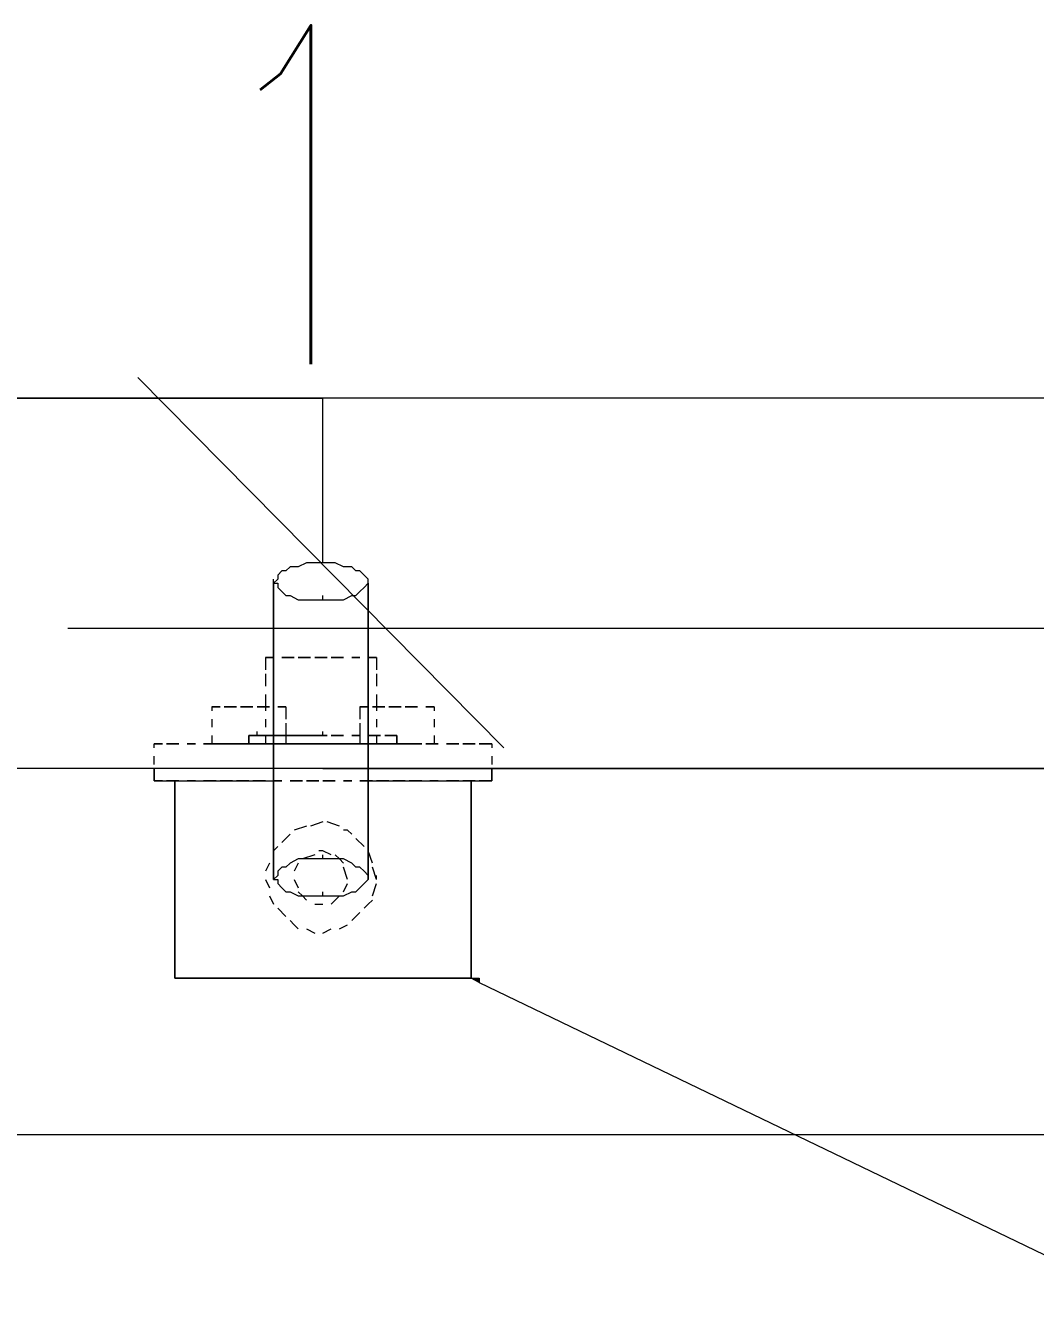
# Model space of a CAD drawing. Header units: inches. Extents: x -1128 to 651, y 96 to 845.
# Drawn here: x 447.03 to 456.3, y 759.79 to 771.42 of the extents above; entities that cross this region are included whole.
import ezdxf
from ezdxf.enums import TextEntityAlignment as Align

# ---------------------------------------------------------------- set-up
doc = ezdxf.new("R2010")
doc.units = ezdxf.units.IN
doc.header["$MEASUREMENT"] = 0
doc.layers.add('Layer 1', color=7, linetype='Continuous')
doc.styles.add('HZTXT', font='txt_qlt.shx', dxfattribs={"width": 0.7, "bigfont": 'hztxt.shx'})

msp = doc.modelspace()

# ---------------------------------------------------------------- hatches: boundary and pattern name
at = {"layer": 'Layer 1'}
msp.add_hatch(color=0, dxfattribs=at).paths.add_polyline_path([(451.194, 762.638), (451.119, 762.676), (451.194, 762.676)])

# ---------------------------------------------------------------- linework, layer by layer
at = {"layer": 'Layer 1', "color": 0, "lineweight": 5}
for points in [[(451.421, 764.791), (448.06, 768.189)], [(449.759, 766.49), (449.759, 768)], [(458.218, 768), (449.759, 768)], [(458.218, 766.49), (458.218, 768), (449.759, 768)], [(449.759, 766.49), (449.759, 766.527)], [(449.759, 766.49), (449.608, 766.49), (449.533, 766.452), (449.457, 766.452), (449.42, 766.414), (449.382, 766.414), (449.344, 766.377), (449.344, 766.339), (449.306, 766.301)], [(450.175, 766.301), (450.175, 766.339), (450.137, 766.377), (450.099, 766.414), (450.062, 766.414), (450.024, 766.452), (449.948, 766.452), (449.873, 766.49), (449.759, 766.49)], [(449.306, 766.301), (449.306, 766.339)], [(449.306, 766.301), (449.344, 766.301), (449.344, 766.263), (449.382, 766.225), (449.42, 766.188), (449.457, 766.188), (449.533, 766.15), (449.759, 766.15)], [(449.759, 766.15), (449.948, 766.15), (450.024, 766.188), (450.062, 766.188), (450.099, 766.225), (450.137, 766.263), (450.175, 766.301)], [(450.175, 766.301), (450.175, 766.339)], [(449.759, 766.15), (449.759, 766.188)], [(468.112, 765.885), (447.418, 765.885)], [(449.231, 765.621), (449.306, 765.621)], [(449.306, 765.621), (449.231, 765.621)], [(449.231, 765.621), (449.231, 765.508)], [(449.382, 765.621), (449.495, 765.621)], [(449.495, 765.621), (449.382, 765.621)], [(449.382, 765.621), (449.495, 765.621)], [(449.495, 765.621), (449.382, 765.621)], [(449.533, 765.621), (449.646, 765.621)], [(449.646, 765.621), (449.533, 765.621)], [(449.533, 765.621), (449.646, 765.621)], [(449.646, 765.621), (449.533, 765.621)], [(449.684, 765.621), (449.797, 765.621)], [(449.797, 765.621), (449.684, 765.621)], [(449.684, 765.621), (449.797, 765.621)], [(449.797, 765.621), (449.684, 765.621)], [(449.835, 765.621), (449.948, 765.621)], [(449.948, 765.621), (449.835, 765.621)], [(449.835, 765.621), (449.948, 765.621)], [(449.948, 765.621), (449.835, 765.621)], [(450.024, 765.621), (450.099, 765.621)], [(450.099, 765.621), (450.024, 765.621)], [(450.024, 765.621), (450.099, 765.621)], [(450.099, 765.621), (450.024, 765.621)], [(450.25, 765.621), (450.25, 765.508)], [(449.231, 765.47), (449.231, 765.357)], [(450.25, 765.47), (450.25, 765.357)], [(449.231, 765.281), (449.231, 765.13)], [(450.25, 765.281), (450.25, 765.13)], [(448.74, 765.168), (448.815, 765.168)], [(448.815, 765.168), (448.74, 765.168)], [(448.74, 765.168), (448.74, 765.13)], [(448.853, 765.168), (448.966, 765.168)], [(448.966, 765.168), (448.853, 765.168)], [(448.853, 765.168), (448.966, 765.168)], [(448.966, 765.168), (448.853, 765.168)], [(449.004, 765.168), (449.117, 765.168)], [(449.117, 765.168), (449.004, 765.168)], [(449.004, 765.168), (449.117, 765.168)], [(449.117, 765.168), (449.004, 765.168)], [(449.155, 765.168), (449.269, 765.168)], [(449.269, 765.168), (449.155, 765.168)], [(449.155, 765.168), (449.269, 765.168)], [(449.269, 765.168), (449.155, 765.168)], [(449.42, 765.168), (449.42, 765.055)], [(450.099, 765.168), (450.175, 765.168)], [(450.175, 765.168), (450.099, 765.168)], [(450.099, 765.168), (450.099, 765.055)], [(450.213, 765.168), (450.326, 765.168)], [(450.326, 765.168), (450.213, 765.168)], [(450.213, 765.168), (450.326, 765.168)], [(450.326, 765.168), (450.213, 765.168)], [(450.364, 765.168), (450.477, 765.168)], [(450.477, 765.168), (450.364, 765.168)], [(450.364, 765.168), (450.477, 765.168)], [(450.477, 765.168), (450.364, 765.168)], [(450.515, 765.168), (450.628, 765.168)], [(450.628, 765.168), (450.515, 765.168)], [(450.515, 765.168), (450.628, 765.168)], [(450.628, 765.168), (450.515, 765.168)], [(450.779, 765.168), (450.779, 765.13)], [(448.74, 765.055), (448.74, 764.979)], [(449.231, 765.055), (449.231, 764.979)], [(449.42, 765.017), (449.42, 764.828)], [(450.099, 765.017), (450.099, 764.828)], [(450.25, 765.055), (450.25, 764.979)], [(450.779, 765.055), (450.779, 764.979)], [(448.74, 764.904), (448.74, 764.828)], [(449.08, 764.904), (449.155, 764.904)], [(449.08, 764.904), (449.155, 764.904)], [(449.155, 764.904), (449.08, 764.904)], [(449.155, 764.904), (449.08, 764.904)], [(449.155, 764.904), (449.08, 764.904)], [(449.155, 764.904), (449.08, 764.904)], [(449.08, 764.904), (449.155, 764.904)], [(449.08, 764.904), (449.155, 764.904)], [(449.155, 764.904), (449.155, 764.941)], [(449.155, 764.904), (449.155, 764.941)], [(449.155, 764.904), (449.155, 764.941)], [(449.269, 764.904), (449.155, 764.904)], [(449.269, 764.904), (449.155, 764.904)], [(449.155, 764.904), (449.269, 764.904)], [(449.269, 764.904), (449.155, 764.904)], [(449.155, 764.904), (449.269, 764.904)], [(449.269, 764.904), (449.155, 764.904)], [(449.269, 764.904), (449.155, 764.904)], [(449.269, 764.904), (449.155, 764.904)], [(449.231, 764.904), (449.306, 764.904)], [(449.231, 764.904), (449.306, 764.904)], [(449.306, 764.904), (449.231, 764.904)], [(449.306, 764.904), (449.231, 764.904)], [(449.306, 764.904), (449.231, 764.904)], [(449.306, 764.904), (449.231, 764.904)], [(449.231, 764.904), (449.306, 764.904)], [(449.231, 764.904), (449.306, 764.904)], [(449.231, 764.904), (449.231, 764.828)], [(449.306, 764.904), (449.42, 764.904)], [(449.42, 764.904), (449.306, 764.904)], [(449.42, 764.904), (449.306, 764.904)], [(449.42, 764.904), (449.306, 764.904)], [(449.457, 764.904), (449.344, 764.904)], [(449.457, 764.904), (449.344, 764.904)], [(449.344, 764.904), (449.457, 764.904)], [(449.457, 764.904), (449.344, 764.904)], [(449.382, 764.904), (449.495, 764.904)], [(449.382, 764.904), (449.495, 764.904)], [(449.495, 764.904), (449.382, 764.904)], [(449.495, 764.904), (449.382, 764.904)], [(449.495, 764.904), (449.382, 764.904)], [(449.495, 764.904), (449.382, 764.904)], [(449.382, 764.904), (449.495, 764.904)], [(449.382, 764.904), (449.495, 764.904)], [(449.457, 764.904), (449.571, 764.904)], [(449.571, 764.904), (449.457, 764.904)], [(449.571, 764.904), (449.457, 764.904)], [(449.571, 764.904), (449.457, 764.904)], [(449.608, 764.904), (449.495, 764.904)], [(449.608, 764.904), (449.495, 764.904)], [(449.495, 764.904), (449.608, 764.904)], [(449.608, 764.904), (449.495, 764.904)], [(449.533, 764.904), (449.646, 764.904)], [(449.533, 764.904), (449.646, 764.904)], [(449.646, 764.904), (449.533, 764.904)], [(449.646, 764.904), (449.533, 764.904)], [(449.646, 764.904), (449.533, 764.904)], [(449.646, 764.904), (449.533, 764.904)], [(449.533, 764.904), (449.646, 764.904)], [(449.533, 764.904), (449.646, 764.904)], [(449.759, 764.904), (449.608, 764.904)], [(449.759, 764.904), (449.608, 764.904)], [(449.759, 764.904), (449.646, 764.904)], [(449.759, 764.904), (449.646, 764.904)], [(449.684, 764.904), (449.797, 764.904)], [(449.684, 764.904), (449.797, 764.904)], [(449.797, 764.904), (449.684, 764.904)], [(449.797, 764.904), (449.684, 764.904)], [(449.797, 764.904), (449.684, 764.904)], [(449.797, 764.904), (449.684, 764.904)], [(449.684, 764.904), (449.797, 764.904)], [(449.684, 764.904), (449.797, 764.904)], [(449.759, 764.904), (449.759, 764.941)], [(449.759, 764.904), (449.759, 764.941)], [(449.759, 764.904), (449.759, 764.941)], [(449.759, 764.904), (449.759, 764.941)], [(449.835, 764.904), (449.948, 764.904)], [(449.835, 764.904), (449.948, 764.904)], [(449.948, 764.904), (449.835, 764.904)], [(449.948, 764.904), (449.835, 764.904)], [(449.948, 764.904), (449.835, 764.904)], [(449.948, 764.904), (449.835, 764.904)], [(449.835, 764.904), (449.948, 764.904)], [(449.835, 764.904), (449.948, 764.904)], [(450.024, 764.904), (450.099, 764.904)], [(450.024, 764.904), (450.099, 764.904)], [(450.099, 764.904), (450.024, 764.904)], [(450.099, 764.904), (450.024, 764.904)], [(450.099, 764.904), (450.024, 764.904)], [(450.099, 764.904), (450.024, 764.904)], [(450.024, 764.904), (450.099, 764.904)], [(450.024, 764.904), (450.099, 764.904)], [(450.175, 764.904), (450.288, 764.904)], [(450.175, 764.904), (450.288, 764.904)], [(450.288, 764.904), (450.175, 764.904)], [(450.288, 764.904), (450.175, 764.904)], [(450.288, 764.904), (450.175, 764.904)], [(450.288, 764.904), (450.175, 764.904)], [(450.175, 764.904), (450.288, 764.904)], [(450.175, 764.904), (450.288, 764.904)], [(450.25, 764.904), (450.25, 764.828)], [(450.326, 764.904), (450.439, 764.904)], [(450.439, 764.904), (450.326, 764.904)], [(450.439, 764.904), (450.326, 764.904)], [(450.439, 764.904), (450.326, 764.904)], [(450.326, 764.904), (450.439, 764.904)], [(450.779, 764.904), (450.779, 764.828)], [(448.211, 764.791), (448.211, 764.828)], [(448.211, 764.791), (448.211, 764.828)], [(448.287, 764.828), (448.211, 764.828)], [(448.287, 764.828), (448.211, 764.828)], [(448.211, 764.828), (448.287, 764.828)], [(448.211, 764.828), (448.287, 764.828)], [(448.438, 764.828), (448.324, 764.828)], [(448.438, 764.828), (448.324, 764.828)], [(448.324, 764.828), (448.438, 764.828)], [(448.324, 764.828), (448.438, 764.828)], [(448.589, 764.828), (448.513, 764.828)], [(448.589, 764.828), (448.513, 764.828)], [(448.513, 764.828), (448.589, 764.828)], [(448.513, 764.828), (448.589, 764.828)], [(448.778, 764.828), (448.664, 764.828)], [(448.778, 764.828), (448.664, 764.828)], [(448.664, 764.828), (448.778, 764.828)], [(448.664, 764.828), (448.778, 764.828)], [(448.929, 764.828), (448.815, 764.828)], [(448.929, 764.828), (448.815, 764.828)], [(448.815, 764.828), (448.929, 764.828)], [(448.815, 764.828), (448.929, 764.828)], [(448.966, 764.828), (448.853, 764.828)], [(448.853, 764.828), (448.966, 764.828)], [(449.08, 764.828), (448.966, 764.828)], [(449.08, 764.828), (448.966, 764.828)], [(448.966, 764.828), (449.08, 764.828)], [(448.966, 764.828), (449.08, 764.828)], [(449.117, 764.828), (449.004, 764.828)], [(449.004, 764.828), (449.117, 764.828)], [(449.08, 764.828), (449.155, 764.828)], [(449.08, 764.828), (449.155, 764.828)], [(449.155, 764.828), (449.08, 764.828)], [(449.155, 764.828), (449.08, 764.828)], [(449.155, 764.828), (449.08, 764.828)], [(449.155, 764.828), (449.08, 764.828)], [(449.08, 764.828), (449.155, 764.828)], [(449.08, 764.828), (449.155, 764.828)], [(449.231, 764.828), (449.117, 764.828)], [(449.231, 764.828), (449.117, 764.828)], [(449.117, 764.828), (449.231, 764.828)], [(449.117, 764.828), (449.231, 764.828)], [(449.269, 764.828), (449.155, 764.828)], [(449.155, 764.828), (449.269, 764.828)], [(449.231, 764.828), (449.306, 764.828)], [(449.231, 764.828), (449.306, 764.828)], [(449.306, 764.828), (449.231, 764.828)], [(449.306, 764.828), (449.231, 764.828)], [(449.306, 764.828), (449.231, 764.828)], [(449.306, 764.828), (449.231, 764.828)], [(449.231, 764.828), (449.306, 764.828)], [(449.231, 764.828), (449.306, 764.828)], [(449.382, 764.828), (449.306, 764.828)], [(449.382, 764.828), (449.306, 764.828)], [(449.306, 764.828), (449.382, 764.828)], [(449.306, 764.828), (449.382, 764.828)], [(449.42, 764.828), (449.344, 764.828)], [(449.344, 764.828), (449.42, 764.828)], [(449.382, 764.828), (449.495, 764.828)], [(449.382, 764.828), (449.495, 764.828)], [(449.495, 764.828), (449.382, 764.828)], [(449.495, 764.828), (449.382, 764.828)], [(449.495, 764.828), (449.382, 764.828)], [(449.495, 764.828), (449.382, 764.828)], [(449.382, 764.828), (449.495, 764.828)], [(449.382, 764.828), (449.495, 764.828)], [(449.495, 764.828), (449.382, 764.828)], [(449.382, 764.828), (449.495, 764.828)], [(449.571, 764.828), (449.457, 764.828)], [(449.571, 764.828), (449.457, 764.828)], [(449.457, 764.828), (449.571, 764.828)], [(449.457, 764.828), (449.571, 764.828)], [(449.533, 764.828), (449.646, 764.828)], [(449.533, 764.828), (449.646, 764.828)], [(449.646, 764.828), (449.533, 764.828)], [(449.646, 764.828), (449.533, 764.828)], [(449.646, 764.828), (449.533, 764.828)], [(449.646, 764.828), (449.533, 764.828)], [(449.533, 764.828), (449.646, 764.828)], [(449.533, 764.828), (449.646, 764.828)], [(449.646, 764.828), (449.533, 764.828)], [(449.533, 764.828), (449.646, 764.828)], [(449.722, 764.828), (449.608, 764.828)], [(449.722, 764.828), (449.608, 764.828)], [(449.608, 764.828), (449.722, 764.828)], [(449.608, 764.828), (449.722, 764.828)], [(449.684, 764.828), (449.797, 764.828)], [(449.684, 764.828), (449.797, 764.828)], [(449.797, 764.828), (449.684, 764.828)], [(449.797, 764.828), (449.684, 764.828)], [(449.797, 764.828), (449.684, 764.828)], [(449.797, 764.828), (449.684, 764.828)], [(449.684, 764.828), (449.797, 764.828)], [(449.684, 764.828), (449.797, 764.828)], [(449.797, 764.828), (449.684, 764.828)], [(449.684, 764.828), (449.797, 764.828)], [(449.873, 764.828), (449.759, 764.828)], [(449.873, 764.828), (449.759, 764.828)], [(449.759, 764.828), (449.873, 764.828)], [(449.759, 764.828), (449.873, 764.828)], [(449.835, 764.828), (449.948, 764.828)], [(449.835, 764.828), (449.948, 764.828)], [(449.948, 764.828), (449.835, 764.828)], [(449.948, 764.828), (449.835, 764.828)], [(449.948, 764.828), (449.835, 764.828)], [(449.948, 764.828), (449.835, 764.828)], [(449.835, 764.828), (449.948, 764.828)], [(449.835, 764.828), (449.948, 764.828)], [(449.948, 764.828), (449.835, 764.828)], [(449.835, 764.828), (449.948, 764.828)], [(450.024, 764.828), (449.948, 764.828)], [(450.024, 764.828), (449.948, 764.828)], [(449.948, 764.828), (450.024, 764.828)], [(449.948, 764.828), (450.024, 764.828)], [(450.024, 764.828), (450.099, 764.828)], [(450.024, 764.828), (450.099, 764.828)], [(450.099, 764.828), (450.024, 764.828)], [(450.099, 764.828), (450.024, 764.828)], [(450.099, 764.828), (450.024, 764.828)], [(450.099, 764.828), (450.024, 764.828)], [(450.024, 764.828), (450.099, 764.828)], [(450.024, 764.828), (450.099, 764.828)], [(450.099, 764.828), (450.024, 764.828)], [(450.024, 764.828), (450.099, 764.828)], [(450.213, 764.828), (450.099, 764.828)], [(450.213, 764.828), (450.099, 764.828)], [(450.099, 764.828), (450.213, 764.828)], [(450.099, 764.828), (450.213, 764.828)], [(450.175, 764.828), (450.288, 764.828)], [(450.175, 764.828), (450.288, 764.828)], [(450.288, 764.828), (450.175, 764.828)], [(450.288, 764.828), (450.175, 764.828)], [(450.288, 764.828), (450.175, 764.828)], [(450.288, 764.828), (450.175, 764.828)], [(450.175, 764.828), (450.288, 764.828)], [(450.175, 764.828), (450.288, 764.828)], [(450.25, 764.828), (450.175, 764.828)], [(450.175, 764.828), (450.25, 764.828)], [(450.326, 764.828), (450.213, 764.828)], [(450.213, 764.828), (450.326, 764.828)], [(450.364, 764.828), (450.25, 764.828)], [(450.364, 764.828), (450.25, 764.828)], [(450.25, 764.828), (450.364, 764.828)], [(450.25, 764.828), (450.364, 764.828)], [(450.326, 764.828), (450.439, 764.828)], [(450.326, 764.828), (450.439, 764.828)], [(450.439, 764.828), (450.326, 764.828)], [(450.439, 764.828), (450.326, 764.828)], [(450.439, 764.828), (450.326, 764.828)], [(450.439, 764.828), (450.326, 764.828)], [(450.326, 764.828), (450.439, 764.828)], [(450.326, 764.828), (450.439, 764.828)], [(450.477, 764.828), (450.364, 764.828)], [(450.364, 764.828), (450.477, 764.828)], [(450.515, 764.828), (450.401, 764.828)], [(450.515, 764.828), (450.401, 764.828)], [(450.401, 764.828), (450.515, 764.828)], [(450.401, 764.828), (450.515, 764.828)], [(450.628, 764.828), (450.515, 764.828)], [(450.515, 764.828), (450.628, 764.828)], [(450.666, 764.828), (450.552, 764.828)], [(450.666, 764.828), (450.552, 764.828)], [(450.552, 764.828), (450.666, 764.828)], [(450.552, 764.828), (450.666, 764.828)], [(450.779, 764.828), (450.703, 764.828)], [(450.703, 764.828), (450.779, 764.828)], [(450.817, 764.828), (450.741, 764.828)], [(450.817, 764.828), (450.741, 764.828)], [(450.741, 764.828), (450.817, 764.828)], [(450.741, 764.828), (450.817, 764.828)], [(451.006, 764.828), (450.892, 764.828)], [(451.006, 764.828), (450.892, 764.828)], [(450.892, 764.828), (451.006, 764.828)], [(450.892, 764.828), (451.006, 764.828)], [(451.157, 764.828), (451.043, 764.828)], [(451.157, 764.828), (451.043, 764.828)], [(451.043, 764.828), (451.157, 764.828)], [(451.043, 764.828), (451.157, 764.828)], [(451.308, 764.828), (451.194, 764.828)], [(451.308, 764.828), (451.194, 764.828)], [(451.194, 764.828), (451.308, 764.828)], [(451.194, 764.828), (451.308, 764.828)], [(451.308, 764.828), (451.308, 764.791)], [(451.308, 764.828), (451.308, 764.791)], [(448.211, 764.639), (448.211, 764.715)], [(448.211, 764.639), (448.211, 764.715)], [(451.308, 764.715), (451.308, 764.639)], [(451.308, 764.715), (451.308, 764.639)], [(449.759, 764.602), (442.66, 764.602)], [(458.218, 764.602), (442.66, 764.602)], [(448.211, 764.488), (448.211, 764.564)], [(448.211, 764.488), (448.211, 764.564)], [(449.759, 764.602), (466.714, 764.602)], [(451.308, 764.564), (451.308, 764.488)], [(451.308, 764.564), (451.308, 764.488)], [(448.211, 764.488), (449.382, 764.488)], [(448.211, 764.488), (449.382, 764.488)], [(448.287, 764.488), (448.211, 764.488)], [(448.287, 764.488), (448.211, 764.488)], [(448.438, 764.488), (448.324, 764.488)], [(448.438, 764.488), (448.324, 764.488)], [(448.438, 764.488), (448.4, 764.488)], [(448.438, 764.488), (448.4, 764.488)], [(448.4, 764.488), (448.438, 764.488)], [(448.4, 764.488), (448.438, 764.488)], [(448.4, 764.413), (448.4, 764.488)], [(448.4, 764.413), (448.4, 764.488)], [(448.589, 764.488), (448.513, 764.488)], [(448.589, 764.488), (448.513, 764.488)], [(448.513, 764.488), (448.589, 764.488)], [(448.513, 764.488), (448.589, 764.488)], [(448.589, 764.488), (448.513, 764.488)], [(448.589, 764.488), (448.513, 764.488)], [(448.778, 764.488), (448.664, 764.488)], [(448.778, 764.488), (448.664, 764.488)], [(448.664, 764.488), (448.778, 764.488)], [(448.664, 764.488), (448.778, 764.488)], [(448.778, 764.488), (448.664, 764.488)], [(448.778, 764.488), (448.664, 764.488)], [(448.929, 764.488), (448.815, 764.488)], [(448.929, 764.488), (448.815, 764.488)], [(448.815, 764.488), (448.929, 764.488)], [(448.815, 764.488), (448.929, 764.488)], [(448.929, 764.488), (448.815, 764.488)], [(448.929, 764.488), (448.815, 764.488)], [(449.08, 764.488), (448.966, 764.488)], [(449.08, 764.488), (448.966, 764.488)], [(448.966, 764.488), (449.08, 764.488)], [(448.966, 764.488), (449.08, 764.488)], [(449.08, 764.488), (448.966, 764.488)], [(449.08, 764.488), (448.966, 764.488)], [(449.231, 764.488), (449.117, 764.488)], [(449.231, 764.488), (449.117, 764.488)], [(449.117, 764.488), (449.231, 764.488)], [(449.117, 764.488), (449.231, 764.488)], [(449.231, 764.488), (449.117, 764.488)], [(449.231, 764.488), (449.117, 764.488)], [(449.382, 764.488), (449.306, 764.488)], [(449.382, 764.488), (449.306, 764.488)], [(449.306, 764.488), (449.382, 764.488)], [(449.306, 764.488), (449.382, 764.488)], [(449.382, 764.488), (449.306, 764.488)], [(449.382, 764.488), (449.306, 764.488)], [(449.571, 764.488), (449.457, 764.488)], [(449.571, 764.488), (449.457, 764.488)], [(449.457, 764.488), (449.571, 764.488)], [(449.457, 764.488), (449.571, 764.488)], [(449.457, 764.488), (449.571, 764.488)], [(449.457, 764.488), (449.571, 764.488)], [(449.571, 764.488), (449.457, 764.488)], [(449.571, 764.488), (449.457, 764.488)], [(449.722, 764.488), (449.608, 764.488)], [(449.722, 764.488), (449.608, 764.488)], [(449.608, 764.488), (449.722, 764.488)], [(449.608, 764.488), (449.722, 764.488)], [(449.608, 764.488), (449.722, 764.488)], [(449.608, 764.488), (449.722, 764.488)], [(449.722, 764.488), (449.608, 764.488)], [(449.722, 764.488), (449.608, 764.488)], [(449.873, 764.488), (449.759, 764.488)], [(449.873, 764.488), (449.759, 764.488)], [(449.759, 764.488), (449.873, 764.488)], [(449.759, 764.488), (449.873, 764.488)], [(449.759, 764.488), (449.873, 764.488)], [(449.759, 764.488), (449.873, 764.488)], [(449.873, 764.488), (449.759, 764.488)], [(449.873, 764.488), (449.759, 764.488)], [(450.024, 764.488), (449.948, 764.488)], [(450.024, 764.488), (449.948, 764.488)], [(449.948, 764.488), (450.024, 764.488)], [(449.948, 764.488), (450.024, 764.488)], [(449.948, 764.488), (450.024, 764.488)], [(449.948, 764.488), (450.024, 764.488)], [(450.024, 764.488), (449.948, 764.488)], [(450.024, 764.488), (449.948, 764.488)], [(450.213, 764.488), (450.099, 764.488)], [(450.213, 764.488), (450.099, 764.488)], [(450.099, 764.488), (451.308, 764.488)], [(450.099, 764.488), (451.308, 764.488)], [(450.099, 764.488), (450.213, 764.488)], [(450.099, 764.488), (450.213, 764.488)], [(450.213, 764.488), (450.099, 764.488)], [(450.213, 764.488), (450.099, 764.488)], [(450.364, 764.488), (450.25, 764.488)], [(450.364, 764.488), (450.25, 764.488)], [(450.25, 764.488), (450.364, 764.488)], [(450.25, 764.488), (450.364, 764.488)], [(450.364, 764.488), (450.25, 764.488)], [(450.364, 764.488), (450.25, 764.488)], [(450.515, 764.488), (450.401, 764.488)], [(450.515, 764.488), (450.401, 764.488)], [(450.401, 764.488), (450.515, 764.488)], [(450.401, 764.488), (450.515, 764.488)], [(450.515, 764.488), (450.401, 764.488)], [(450.515, 764.488), (450.401, 764.488)], [(450.666, 764.488), (450.552, 764.488)], [(450.666, 764.488), (450.552, 764.488)], [(450.552, 764.488), (450.666, 764.488)], [(450.552, 764.488), (450.666, 764.488)], [(450.666, 764.488), (450.552, 764.488)], [(450.666, 764.488), (450.552, 764.488)], [(450.817, 764.488), (450.741, 764.488)], [(450.817, 764.488), (450.741, 764.488)], [(450.741, 764.488), (450.817, 764.488)], [(450.741, 764.488), (450.817, 764.488)], [(450.817, 764.488), (450.741, 764.488)], [(450.817, 764.488), (450.741, 764.488)], [(451.006, 764.488), (450.892, 764.488)], [(451.006, 764.488), (450.892, 764.488)], [(450.892, 764.488), (451.006, 764.488)], [(450.892, 764.488), (451.006, 764.488)], [(451.006, 764.488), (450.892, 764.488)], [(451.006, 764.488), (450.892, 764.488)], [(451.119, 764.488), (451.043, 764.488)], [(451.119, 764.488), (451.043, 764.488)], [(451.043, 764.488), (451.119, 764.488)], [(451.043, 764.488), (451.119, 764.488)], [(451.157, 764.488), (451.043, 764.488)], [(451.157, 764.488), (451.043, 764.488)], [(451.119, 764.488), (451.119, 764.413)], [(451.119, 764.488), (451.119, 764.413)], [(451.308, 764.488), (451.194, 764.488)], [(451.308, 764.488), (451.194, 764.488)], [(448.4, 764.262), (448.4, 764.375)], [(448.4, 764.262), (448.4, 764.375)], [(451.119, 764.375), (451.119, 764.262)], [(451.119, 764.375), (451.119, 764.262)], [(448.4, 764.111), (448.4, 764.224)], [(448.4, 764.111), (448.4, 764.224)], [(451.119, 764.224), (451.119, 764.111)], [(451.119, 764.224), (451.119, 764.111)], [(449.608, 764.073), (449.495, 764.035)], [(449.608, 764.073), (449.495, 764.035)], [(449.608, 764.073), (449.495, 764.035)], [(449.759, 764.111), (449.646, 764.073)], [(449.759, 764.111), (449.646, 764.073)], [(449.759, 764.111), (449.646, 764.073)], [(449.91, 764.073), (449.797, 764.111)], [(449.91, 764.073), (449.797, 764.111)], [(449.91, 764.073), (449.797, 764.111)], [(448.4, 763.96), (448.4, 764.035)], [(448.4, 763.96), (448.4, 764.035)], [(449.457, 763.997), (449.382, 763.922)], [(449.457, 763.997), (449.382, 763.922)], [(449.457, 763.997), (449.382, 763.922)], [(450.024, 763.997), (449.986, 764.035), (449.948, 764.035)], [(450.024, 763.997), (449.986, 764.035), (449.948, 764.035)], [(450.024, 763.997), (449.986, 764.035), (449.948, 764.035)], [(450.137, 763.884), (450.062, 763.96)], [(450.137, 763.884), (450.062, 763.96)], [(450.137, 763.884), (450.062, 763.96)], [(451.119, 764.035), (451.119, 763.96)], [(451.119, 764.035), (451.119, 763.96)], [(448.4, 763.771), (448.4, 763.884)], [(448.4, 763.771), (448.4, 763.884)], [(449.344, 763.884), (449.306, 763.846), (449.306, 763.809)], [(449.344, 763.884), (449.306, 763.846), (449.306, 763.809)], [(449.344, 763.884), (449.306, 763.846), (449.306, 763.809)], [(449.835, 763.809), (449.759, 763.846), (449.722, 763.846)], [(449.835, 763.809), (449.759, 763.846), (449.722, 763.846)], [(449.835, 763.809), (449.759, 763.846), (449.722, 763.846)], [(449.835, 763.809), (449.759, 763.846), (449.722, 763.846)], [(450.213, 763.733), (450.175, 763.846)], [(450.213, 763.733), (450.175, 763.846)], [(450.213, 763.733), (450.175, 763.846)], [(451.119, 763.884), (451.119, 763.771)], [(451.119, 763.884), (451.119, 763.771)], [(448.4, 763.62), (448.4, 763.733)], [(448.4, 763.62), (448.4, 763.733)], [(449.269, 763.733), (449.231, 763.658)], [(449.269, 763.733), (449.231, 763.658)], [(449.269, 763.733), (449.231, 763.658)], [(449.306, 763.582), (449.344, 763.582), (449.344, 763.544), (449.382, 763.507), (449.42, 763.469), (449.457, 763.469), (449.533, 763.431), (449.948, 763.431), (450.024, 763.469), (450.062, 763.469), (450.099, 763.507), (450.137, 763.544), (450.175, 763.582), (450.175, 763.62), (450.137, 763.658), (450.099, 763.695), (450.062, 763.695), (450.024, 763.733), (449.948, 763.771), (449.835, 763.771), (449.759, 763.771), (449.533, 763.771), (449.457, 763.733), (449.42, 763.695), (449.382, 763.695), (449.344, 763.658), (449.344, 763.62), (449.306, 763.582)], [(449.533, 763.733), (449.495, 763.658)], [(449.533, 763.733), (449.495, 763.658)], [(449.533, 763.733), (449.495, 763.658)], [(449.533, 763.733), (449.495, 763.658)], [(449.684, 763.809), (449.571, 763.771)], [(449.684, 763.809), (449.571, 763.771)], [(449.684, 763.809), (449.571, 763.771)], [(449.684, 763.809), (449.571, 763.771)], [(449.759, 763.771), (449.759, 763.809)], [(449.948, 763.733), (449.91, 763.771), (449.873, 763.809)], [(449.948, 763.733), (449.91, 763.771), (449.873, 763.809)], [(449.948, 763.733), (449.91, 763.771), (449.873, 763.809)], [(449.948, 763.733), (449.91, 763.771), (449.873, 763.809)], [(451.119, 763.733), (451.119, 763.62)], [(451.119, 763.733), (451.119, 763.62)], [(448.4, 763.469), (448.4, 763.582)], [(448.4, 763.469), (448.4, 763.582)], [(449.231, 763.582), (449.269, 763.507)], [(449.231, 763.582), (449.269, 763.507)], [(449.231, 763.582), (449.269, 763.507)], [(449.306, 763.582), (449.306, 763.62)], [(449.495, 763.582), (449.533, 763.507)], [(449.495, 763.582), (449.533, 763.507)], [(449.495, 763.582), (449.533, 763.507)], [(449.495, 763.582), (449.533, 763.507)], [(449.986, 763.582), (449.948, 763.695)], [(449.986, 763.582), (449.948, 763.695)], [(449.986, 763.582), (449.948, 763.695)], [(449.986, 763.582), (449.948, 763.695)], [(450.25, 763.582), (450.213, 763.695)], [(450.25, 763.582), (450.213, 763.695)], [(450.25, 763.582), (450.213, 763.695)], [(450.25, 763.582), (450.25, 763.62)], [(451.119, 763.582), (451.119, 763.469)], [(451.119, 763.582), (451.119, 763.469)], [(449.533, 763.469), (449.571, 763.431), (449.608, 763.393)], [(449.533, 763.469), (449.571, 763.431), (449.608, 763.393)], [(449.533, 763.469), (449.571, 763.431), (449.608, 763.393)], [(449.533, 763.469), (449.571, 763.431), (449.608, 763.393)], [(449.759, 763.431), (449.759, 763.469)], [(449.948, 763.469), (449.986, 763.544)], [(449.948, 763.469), (449.986, 763.544)], [(449.948, 763.469), (449.986, 763.544)], [(449.948, 763.469), (449.986, 763.544)], [(450.213, 763.431), (450.25, 763.544)], [(450.213, 763.431), (450.25, 763.544)], [(450.213, 763.431), (450.25, 763.544)], [(448.4, 763.318), (448.4, 763.431)], [(448.4, 763.318), (448.4, 763.431)], [(449.269, 763.431), (449.306, 763.355)], [(449.269, 763.431), (449.306, 763.355)], [(449.269, 763.431), (449.306, 763.355)], [(449.684, 763.355), (449.759, 763.355)], [(449.684, 763.355), (449.759, 763.355)], [(449.684, 763.355), (449.759, 763.355)], [(449.684, 763.355), (449.759, 763.355)], [(449.835, 763.355), (449.91, 763.431)], [(449.835, 763.355), (449.91, 763.431)], [(449.835, 763.355), (449.91, 763.431)], [(449.835, 763.355), (449.91, 763.431)], [(450.137, 763.318), (450.175, 763.355), (450.213, 763.393)], [(450.137, 763.318), (450.175, 763.355), (450.213, 763.393)], [(450.137, 763.318), (450.175, 763.355), (450.213, 763.393)], [(451.119, 763.431), (451.119, 763.318)], [(451.119, 763.431), (451.119, 763.318)], [(448.4, 763.129), (448.4, 763.242)], [(448.4, 763.129), (448.4, 763.242)], [(449.344, 763.318), (449.42, 763.242)], [(449.344, 763.318), (449.42, 763.242)], [(449.344, 763.318), (449.42, 763.242)], [(450.024, 763.205), (450.099, 763.28)], [(450.024, 763.205), (450.099, 763.28)], [(450.024, 763.205), (450.099, 763.28)], [(451.119, 763.242), (451.119, 763.129)], [(451.119, 763.242), (451.119, 763.129)], [(449.457, 763.205), (449.495, 763.167), (449.533, 763.129)], [(449.457, 763.205), (449.495, 763.167), (449.533, 763.129)], [(449.457, 763.205), (449.495, 763.167), (449.533, 763.129)], [(449.608, 763.129), (449.684, 763.091)], [(449.608, 763.129), (449.684, 763.091)], [(449.608, 763.129), (449.684, 763.091)], [(449.759, 763.091), (449.835, 763.129)], [(449.759, 763.091), (449.835, 763.129)], [(449.759, 763.091), (449.835, 763.129)], [(449.91, 763.129), (449.986, 763.167)], [(449.91, 763.129), (449.986, 763.167)], [(449.91, 763.129), (449.986, 763.167)], [(448.4, 762.978), (448.4, 763.091)], [(448.4, 762.978), (448.4, 763.091)], [(451.119, 763.091), (451.119, 762.978)], [(451.119, 763.091), (451.119, 762.978)], [(448.4, 762.827), (448.4, 762.94)], [(448.4, 762.827), (448.4, 762.94)], [(451.119, 762.94), (451.119, 762.827)], [(451.119, 762.94), (451.119, 762.827)], [(448.4, 762.676), (448.4, 762.789)], [(448.4, 762.676), (448.4, 762.789)], [(451.119, 762.789), (451.119, 762.676)], [(451.119, 762.789), (451.119, 762.676)], [(448.438, 762.676), (448.4, 762.676)], [(448.438, 762.676), (448.4, 762.676)], [(448.589, 762.676), (448.513, 762.676)], [(448.589, 762.676), (448.513, 762.676)], [(448.778, 762.676), (448.664, 762.676)], [(448.778, 762.676), (448.664, 762.676)], [(448.929, 762.676), (448.815, 762.676)], [(448.929, 762.676), (448.815, 762.676)], [(449.08, 762.676), (448.966, 762.676)], [(449.08, 762.676), (448.966, 762.676)], [(449.231, 762.676), (449.117, 762.676)], [(449.231, 762.676), (449.117, 762.676)], [(449.382, 762.676), (449.306, 762.676)], [(449.382, 762.676), (449.306, 762.676)], [(449.571, 762.676), (449.457, 762.676)], [(449.571, 762.676), (449.457, 762.676)], [(449.722, 762.676), (449.608, 762.676)], [(449.722, 762.676), (449.608, 762.676)], [(449.873, 762.676), (449.759, 762.676)], [(449.873, 762.676), (449.759, 762.676)], [(450.024, 762.676), (449.948, 762.676)], [(450.024, 762.676), (449.948, 762.676)], [(450.213, 762.676), (450.099, 762.676)], [(450.213, 762.676), (450.099, 762.676)], [(450.364, 762.676), (450.25, 762.676)], [(450.364, 762.676), (450.25, 762.676)], [(450.515, 762.676), (450.401, 762.676)], [(450.515, 762.676), (450.401, 762.676)], [(450.666, 762.676), (450.552, 762.676)], [(450.666, 762.676), (450.552, 762.676)], [(450.817, 762.676), (450.741, 762.676)], [(450.817, 762.676), (450.741, 762.676)], [(451.006, 762.676), (450.892, 762.676)], [(451.006, 762.676), (450.892, 762.676)], [(451.119, 762.676), (451.043, 762.676)], [(451.119, 762.676), (451.043, 762.676)], [(451.194, 762.638), (497.83, 740.17), (513.539, 740.17)], [(444.662, 761.241), (488.805, 761.241)], [(444.662, 761.241), (481.97, 761.241)]]:
    msp.add_lwpolyline(points, dxfattribs=at)
at = {"layer": 'Layer 1', "color": 0, "lineweight": 0}
msp.add_lwpolyline([(451.194, 762.638), (451.119, 762.676), (451.194, 762.676), (451.194, 762.638)], dxfattribs=at)
at = {"layer": 'Layer 1', "color": 0, "lineweight": 5}
for points, knots in [([(449.759, 768), (449.759, 768), (442.66, 768), (442.66, 768), (442.66, 768), (449.759, 768), (449.759, 768)], [0, 0, 0, 0, 1, 1, 1, 2, 2, 2, 2]), ([(449.306, 766.301), (449.306, 766.301), (449.306, 763.582), (449.306, 763.582), (449.306, 763.582), (449.306, 766.301), (449.306, 766.301)], [0, 0, 0, 0, 1, 1, 1, 2, 2, 2, 2]), ([(450.175, 766.301), (450.175, 766.301), (450.175, 763.582), (450.175, 763.582), (450.175, 763.582), (450.175, 766.301), (450.175, 766.301)], [0, 0, 0, 0, 1, 1, 1, 2, 2, 2, 2]), ([(449.306, 765.621), (449.306, 765.621), (449.231, 765.621), (449.231, 765.621), (449.231, 765.621), (449.306, 765.621), (449.306, 765.621)], [0, 0, 0, 0, 1, 1, 1, 2, 2, 2, 2]), ([(450.175, 765.621), (450.175, 765.621), (450.25, 765.621), (450.25, 765.621), (450.25, 765.621), (450.175, 765.621), (450.175, 765.621)], [0, 0, 0, 0, 1, 1, 1, 2, 2, 2, 2]), ([(450.175, 765.621), (450.175, 765.621), (450.25, 765.621), (450.25, 765.621), (450.25, 765.621), (450.175, 765.621), (450.175, 765.621)], [0, 0, 0, 0, 1, 1, 1, 2, 2, 2, 2]), ([(448.815, 765.168), (448.815, 765.168), (448.74, 765.168), (448.74, 765.168), (448.74, 765.168), (448.815, 765.168), (448.815, 765.168)], [0, 0, 0, 0, 1, 1, 1, 2, 2, 2, 2]), ([(449.344, 765.168), (449.344, 765.168), (449.42, 765.168), (449.42, 765.168), (449.42, 765.168), (449.344, 765.168), (449.344, 765.168)], [0, 0, 0, 0, 1, 1, 1, 2, 2, 2, 2]), ([(449.344, 765.168), (449.344, 765.168), (449.42, 765.168), (449.42, 765.168), (449.42, 765.168), (449.344, 765.168), (449.344, 765.168)], [0, 0, 0, 0, 1, 1, 1, 2, 2, 2, 2]), ([(450.175, 765.168), (450.175, 765.168), (450.099, 765.168), (450.099, 765.168), (450.099, 765.168), (450.175, 765.168), (450.175, 765.168)], [0, 0, 0, 0, 1, 1, 1, 2, 2, 2, 2]), ([(450.703, 765.168), (450.703, 765.168), (450.779, 765.168), (450.779, 765.168), (450.779, 765.168), (450.703, 765.168), (450.703, 765.168)], [0, 0, 0, 0, 1, 1, 1, 2, 2, 2, 2]), ([(450.703, 765.168), (450.703, 765.168), (450.779, 765.168), (450.779, 765.168), (450.779, 765.168), (450.703, 765.168), (450.703, 765.168)], [0, 0, 0, 0, 1, 1, 1, 2, 2, 2, 2]), ([(449.08, 764.904), (449.08, 764.904), (449.08, 764.828), (449.08, 764.828), (449.08, 764.828), (449.08, 764.904), (449.08, 764.904), (449.08, 764.904), (449.08, 764.828), (449.08, 764.828), (449.08, 764.828), (449.08, 764.904), (449.08, 764.904)], [0, 0, 0, 0, 1, 1, 1, 2, 2, 2, 3, 3, 3, 4, 4, 4, 4]), ([(449.08, 764.904), (449.08, 764.904), (449.08, 764.828), (449.08, 764.828), (449.08, 764.828), (449.08, 764.904), (449.08, 764.904)], [0, 0, 0, 0, 1, 1, 1, 2, 2, 2, 2]), ([(449.08, 764.828), (449.08, 764.828), (449.08, 764.904), (449.08, 764.904), (449.08, 764.904), (449.08, 764.828), (449.08, 764.828)], [0, 0, 0, 0, 1, 1, 1, 2, 2, 2, 2]), ([(449.608, 764.904), (449.608, 764.904), (449.759, 764.904), (449.759, 764.904), (449.759, 764.904), (449.608, 764.904), (449.608, 764.904)], [0, 0, 0, 0, 1, 1, 1, 2, 2, 2, 2]), ([(449.646, 764.904), (449.646, 764.904), (449.759, 764.904), (449.759, 764.904), (449.759, 764.904), (449.646, 764.904), (449.646, 764.904)], [0, 0, 0, 0, 1, 1, 1, 2, 2, 2, 2]), ([(450.326, 764.904), (450.326, 764.904), (450.439, 764.904), (450.439, 764.904), (450.439, 764.904), (450.326, 764.904), (450.326, 764.904)], [0, 0, 0, 0, 1, 1, 1, 2, 2, 2, 2]), ([(450.326, 764.904), (450.326, 764.904), (450.439, 764.904), (450.439, 764.904), (450.439, 764.904), (450.439, 764.828), (450.439, 764.828), (450.439, 764.828), (450.439, 764.904), (450.439, 764.904)], [0, 0, 0, 0, 1, 1, 1, 2, 2, 2, 3, 3, 3, 3]), ([(450.439, 764.828), (450.439, 764.828), (450.439, 764.904), (450.439, 764.904), (450.439, 764.904), (450.439, 764.828), (450.439, 764.828)], [0, 0, 0, 0, 1, 1, 1, 2, 2, 2, 2]), ([(450.439, 764.904), (450.439, 764.904), (450.439, 764.828), (450.439, 764.828), (450.439, 764.828), (450.439, 764.904), (450.439, 764.904)], [0, 0, 0, 0, 1, 1, 1, 2, 2, 2, 2]), ([(450.439, 764.904), (450.439, 764.904), (450.439, 764.828), (450.439, 764.828), (450.439, 764.828), (450.439, 764.904), (450.439, 764.904)], [0, 0, 0, 0, 1, 1, 1, 2, 2, 2, 2]), ([(448.815, 764.828), (448.815, 764.828), (448.74, 764.828), (448.74, 764.828), (448.74, 764.828), (448.815, 764.828), (448.815, 764.828)], [0, 0, 0, 0, 1, 1, 1, 2, 2, 2, 2]), ([(449.306, 764.828), (449.306, 764.828), (449.231, 764.828), (449.231, 764.828), (449.231, 764.828), (449.306, 764.828), (449.306, 764.828)], [0, 0, 0, 0, 1, 1, 1, 2, 2, 2, 2]), ([(450.175, 764.828), (450.175, 764.828), (450.099, 764.828), (450.099, 764.828), (450.099, 764.828), (450.175, 764.828), (450.175, 764.828)], [0, 0, 0, 0, 1, 1, 1, 2, 2, 2, 2]), ([(448.211, 764.602), (448.211, 764.602), (448.211, 764.488), (448.211, 764.488), (448.211, 764.488), (448.211, 764.602), (448.211, 764.602)], [0, 0, 0, 0, 1, 1, 1, 2, 2, 2, 2]), ([(451.308, 764.488), (451.308, 764.488), (451.308, 764.602), (451.308, 764.602), (451.308, 764.602), (451.308, 764.488), (451.308, 764.488)], [0, 0, 0, 0, 1, 1, 1, 2, 2, 2, 2]), ([(448.4, 764.488), (448.4, 764.488), (448.4, 762.676), (448.4, 762.676), (448.4, 762.676), (448.4, 764.488), (448.4, 764.488)], [0, 0, 0, 0, 1, 1, 1, 2, 2, 2, 2]), ([(451.119, 762.676), (451.119, 762.676), (451.119, 764.488), (451.119, 764.488), (451.119, 764.488), (451.119, 762.676), (451.119, 762.676)], [0, 0, 0, 0, 1, 1, 1, 2, 2, 2, 2]), ([(448.4, 762.676), (448.4, 762.676), (451.119, 762.676), (451.119, 762.676), (451.119, 762.676), (448.4, 762.676), (448.4, 762.676)], [0, 0, 0, 0, 1, 1, 1, 2, 2, 2, 2])]:
    msp.add_open_spline(points, degree=3, knots=knots, dxfattribs=at)

# ---------------------------------------------------------------- texts
at = {"color": 0, "lineweight": 9, "style": 'HZTXT', "width": 0.7}
msp.add_text('1', height=3.11, dxfattribs=at).set_placement((449.555, 768.312), align=Align.CENTER)

doc.saveas('drawing.dxf')
